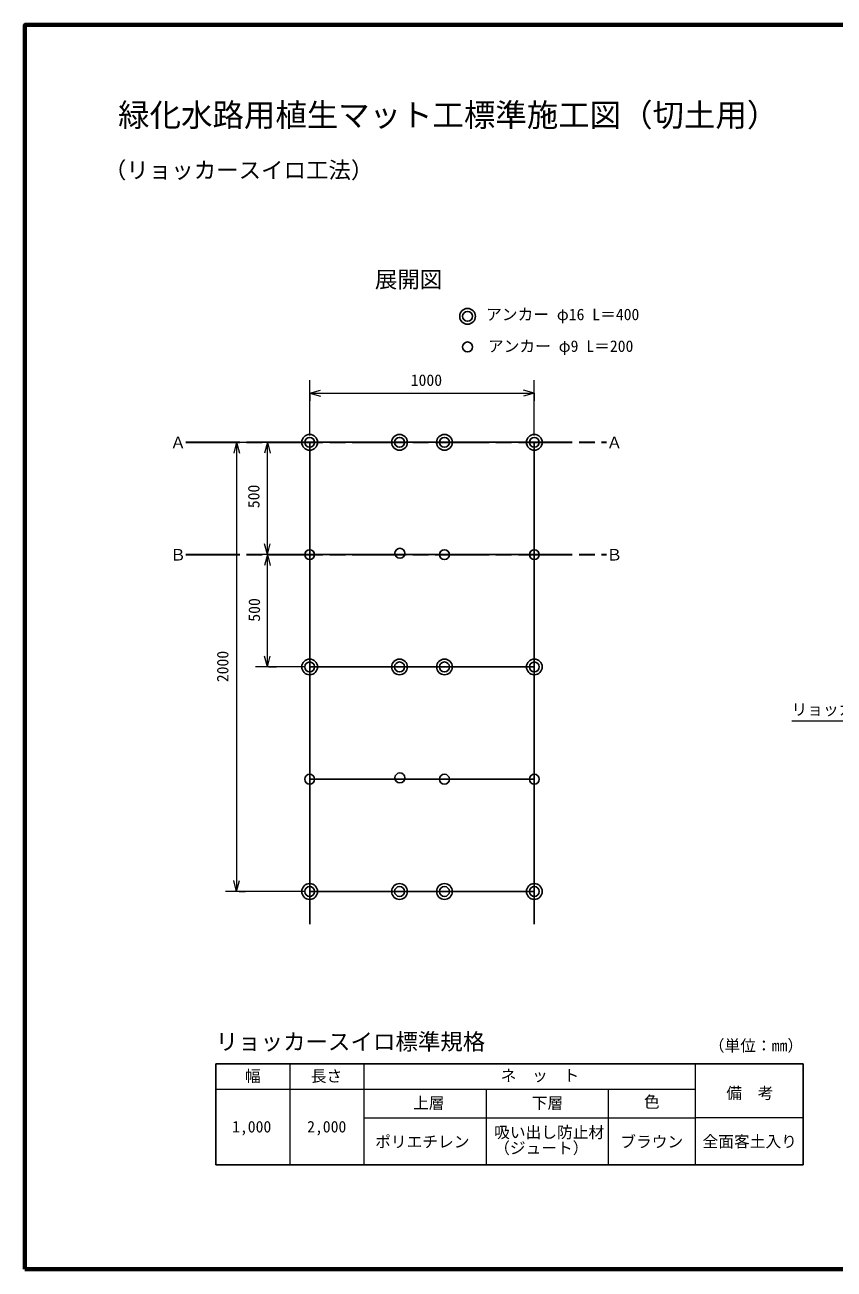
# Model space of a CAD drawing. Units: millimetres, scale not verified. Extents: x 200 to 8201, y 200 to 5823.
# Drawn here: x 200 to 3803, y 200 to 5740 of the extents above; entities that cross this region are included whole.
import ezdxf
from ezdxf.enums import TextEntityAlignment as Align

# ---------------------------------------------------------------- set-up
doc = ezdxf.new("R2010")
doc.units = ezdxf.units.MM
doc.header["$LTSCALE"] = 20
doc.linetypes.add('CHAIN', pattern=[18.5, 12, -1.5, 3.5, -1.5])
for name, color, linetype, lineweight in [('C-BMK', 3, 'CHAIN', 35), ('C-MTR-FRAM', 5, 'Continuous', 25), ('C-MTR-LINE', 5, 'Continuous', 13), ('C-STR', 7, 'Continuous', 25), ('C-STR-DIM', 1, 'Continuous', 13), ('C-STR-HTXT', 1, 'Continuous', 13), ('C-STR-TXT', 7, 'Continuous', 25), ('C-TTL', 7, 'Continuous', 25)]:
    doc.layers.add(name, color=color, linetype=linetype, lineweight=lineweight)
for name, color, linetype in [('C-BMK-TXT', 3, 'Continuous'), ('C-MTR', 5, 'Continuous'), ('C-MTR-TXT', 5, 'Continuous'), ('C-TTL-TXT', 7, 'Continuous')]:
    doc.layers.add(name, color=color, linetype=linetype)
doc.styles.add('ＭＳ ゴシック', font='')
doc.styles.get('ＭＳ ゴシック').set_extended_font_data('MS Gothic')

msp = doc.modelspace()

# ---------------------------------------------------------------- linework, layer by layer
at = {"layer": 'C-BMK'}
for p, q in [((916.96, 3881.35), (2789.57, 3881.35)), ((916.96, 3381.35), (2789.57, 3381.35))]:
    msp.add_line(p, q, dxfattribs=at)
at = {"layer": 'C-MTR-FRAM'}
for p, q in [((1049.38, 1114.1), (1049.38, 664.1)), ((1049.38, 1114.1), (3664.88, 1114.1)), ((3664.88, 1114.1), (3664.88, 664.1)), ((1049.38, 664.1), (3664.88, 664.1))]:
    msp.add_line(p, q, dxfattribs=at)
at = {"layer": 'C-MTR-LINE'}
for p, q in [((1379.38, 1114.1), (1379.38, 664.1)), ((1709.38, 1114.1), (1709.38, 664.1)), ((3183.32, 1114.1), (3183.32, 664.1)), ((1049.38, 1000.79), (3183.32, 1000.79)), ((2253.3, 1000.79), (2253.3, 664.1)), ((2797.22, 1000.79), (2797.22, 664.1)), ((1709.38, 874.07), (3183.32, 874.07)), ((3183.32, 875.07), (3664.88, 875.07))]:
    msp.add_line(p, q, dxfattribs=at)
at = {"layer": 'C-STR'}
for p, q in [((1467.94, 3881.35), (2467.94, 3881.35)), ((1467.94, 1735.99), (1467.94, 3881.35)), ((2467.94, 1735.99), (2467.94, 3881.35)), ((1467.94, 3381.35), (2467.94, 3381.35)), ((1467.94, 2881.35), (2467.94, 2881.35)), ((1467.94, 2381.35), (2467.94, 2381.35)), ((1467.94, 1881.35), (2467.94, 1881.35))]:
    msp.add_line(p, q, dxfattribs=at)
for centre, radius in [((1467.94, 3881.35), 35), ((1467.94, 3881.35), 22), ((1867.94, 3881.35), 35), ((1867.94, 3881.35), 22), ((2067.94, 3881.35), 35), ((2067.94, 3881.35), 22), ((2467.94, 3881.35), 35), ((2467.94, 3881.35), 22), ((1467.94, 3381.35), 22), ((1869.29, 3387.32), 22), ((2067.94, 3381.35), 22), ((2467.94, 3381.35), 22), ((1467.94, 2881.35), 35), ((1467.94, 2881.35), 22), ((1867.94, 2881.35), 35), ((1867.94, 2881.35), 22), ((2067.94, 2881.35), 35), ((2067.94, 2881.35), 22), ((2467.94, 2881.35), 35), ((2467.94, 2881.35), 22), ((1467.94, 2381.35), 22), ((1869.29, 2387.32), 22), ((2067.94, 2381.35), 22), ((2467.94, 2381.35), 22), ((1467.94, 1881.35), 35), ((1467.94, 1881.35), 22), ((1867.94, 1881.35), 35), ((1867.94, 1881.35), 22), ((2067.94, 1881.35), 35), ((2067.94, 1881.35), 22), ((2467.94, 1881.35), 35), ((2467.94, 1881.35), 22)]:
    msp.add_circle(centre, radius, dxfattribs=at)
at = {"layer": 'C-STR-DIM'}
for p, q in [((1467.94, 3911.35), (1467.94, 4158.06)), ((2467.94, 3911.35), (2467.94, 4158.06)), ((1467.94, 4100.35), (1516.24, 4113.29)), ((1467.94, 4100.35), (1467.94, 4066.06)), ((1467.94, 4100.35), (1516.24, 4087.41)), ((1467.94, 4100.35), (2467.94, 4100.35)), ((2467.94, 4100.35), (2419.64, 4113.29)), ((2467.94, 4100.35), (2419.64, 4087.41)), ((2467.94, 4100.35), (2467.94, 4066.06)), ((1093.05, 3881.35), (1319.47, 3881.35)), ((1142.68, 3881.35), (1129.73, 3833.05)), ((1142.68, 3881.35), (1155.62, 3833.05)), ((1142.68, 3881.35), (1142.68, 1881.35)), ((1446.08, 3881.35), (1226.08, 3881.35)), ((1279.47, 3881.35), (1266.52, 3833.05)), ((1279.47, 3481.35), (1279.47, 3881.35)), ((1279.47, 3881.35), (1292.41, 3833.05)), ((1286.08, 3881.35), (1319.47, 3881.35)), ((1279.47, 2881.35), (1279.47, 3481.35)), ((1446.08, 3381.35), (1226.08, 3381.35)), ((1279.47, 3381.35), (1266.52, 3429.64)), ((1279.47, 3381.35), (1266.52, 3333.05)), ((1279.47, 3381.35), (1292.41, 3429.64)), ((1279.47, 3381.35), (1292.41, 3333.05)), ((1286.08, 3381.35), (1319.47, 3381.35)), ((1446.08, 2881.35), (1226.08, 2881.35)), ((1279.47, 2881.35), (1266.52, 2929.64)), ((1279.47, 2881.35), (1292.41, 2929.64)), ((1286.08, 2881.35), (1319.47, 2881.35)), ((1142.68, 1881.35), (1129.73, 1929.64)), ((1142.68, 1881.35), (1155.62, 1929.64)), ((1319.47, 1881.35), (1093.05, 1881.35)), ((1153.52, 1881.35), (1182.68, 1881.35)), ((1446.08, 1881.35), (1226.08, 1881.35))]:
    msp.add_line(p, q, dxfattribs=at)
at = {"layer": 'C-STR-HTXT'}
msp.add_line((3614.75, 2641.2), (4174.75, 2641.2), dxfattribs=at)
at = {"layer": 'C-STR-TXT'}
for centre, radius in [((2170.71, 4442.31), 35), ((2170.71, 4442.31), 22), ((2170.71, 4306.08), 22)]:
    msp.add_circle(centre, radius, dxfattribs=at)
at = {"layer": 'C-TTL', "color": 2, "lineweight": 70}
msp.add_lwpolyline([(200, 200), (8200, 200), (8200, 5740), (200, 5740)], close=True, dxfattribs=at)

# ---------------------------------------------------------------- texts
at = {"layer": 'C-BMK-TXT', "style": 'ＭＳ ゴシック'}
for s, p in [('Ａ', (846.96, 3880.61)), ('Ａ', (2789.57, 3880.61)), ('Ｂ', (846.96, 3380.61)), ('Ｂ', (2789.57, 3380.61))]:
    msp.add_text(s, height=51.32, dxfattribs=at).set_placement(p, align=Align.MIDDLE_LEFT)
at = {"layer": 'C-MTR', "style": 'ＭＳ ゴシック'}
msp.add_text('リョッカースイロ標準規格', height=73.31, dxfattribs=at).set_placement((1049.38, 1154.1), align=Align.BOTTOM_LEFT)
at = {"layer": 'C-MTR-TXT', "style": 'ＭＳ ゴシック'}
for s, p in [('（単位：mm）', (3244.88, 1154.1)), ('幅', (1180.11, 1018.39)), ('長さ', (1472.84, 1018.39)), ('ネ\u3000ッ\u3000ト', (2317.84, 1021.35)), ('備\u3000考', (3322.67, 942.59)), ('1,000', (1122.4, 793.01)), ('2,000', (1456.49, 793.01))]:
    msp.add_text(s, height=51.32, dxfattribs=at).set_placement(p, align=Align.BOTTOM_LEFT)
for s, p in [('上層', (1998.02, 898.59)), ('下層', (2526.6, 898.59)), ('色', (2990.62, 903.55))]:
    msp.add_text(s, height=51.32, dxfattribs=at).set_placement(p, align=Align.BOTTOM_CENTER)
for s, p in [('吸い出し防止材', (2289, 834.89)), ('（ジュート）', (2289, 764.89))]:
    msp.add_text(s, height=51.32, dxfattribs=at).set_placement(p, align=Align.TOP_LEFT)
for s, p in [('ポリエチレン', (1969.41, 767.18)), ('ブラウン', (2990.62, 767.18)), ('全面客土入り', (3426.82, 768.18))]:
    msp.add_text(s, height=51.32, dxfattribs=at).set_placement(p, align=Align.MIDDLE_CENTER)
at = {"layer": 'C-STR-DIM', "color": 7, "style": 'ＭＳ ゴシック'}
msp.add_text('1000', height=51.32, dxfattribs=at).set_placement((1917.72, 4117.17), align=Align.BOTTOM_LEFT)
for s, p in [('500', (1259.73, 3588.04)), ('500', (1262.18, 3082.7)), ('2000', (1121.37, 2813.23))]:
    msp.add_text(s, height=51.32, rotation=90, dxfattribs=at).set_placement(p, align=Align.BOTTOM_LEFT)
at = {"layer": 'C-STR-HTXT', "color": 7, "style": 'ＭＳ ゴシック'}
msp.add_text('リョッカースイロ', height=51.32, dxfattribs=at).set_placement((3613.11, 2651.06), align=Align.BOTTOM_LEFT)
at = {"layer": 'C-STR-TXT', "style": 'ＭＳ ゴシック'}
for s, p in [('アンカー φ16 L＝400', (2253.23, 4409.75)), ('アンカー φ9 L＝200', (2261.54, 4268.52))]:
    msp.add_text(s, height=51.32, dxfattribs=at).set_placement(p, align=Align.BOTTOM_LEFT)
at = {"layer": 'C-TTL-TXT', "color": 3, "style": 'ＭＳ ゴシック'}
for s, height, p in [('緑化水路用植生マット工標準施工図（切土用）', 102.6, (615.27, 5256.74)), ('（リョッカースイロ工法）', 73.31, (551.57, 5034.74))]:
    msp.add_text(s, height=height, dxfattribs=at).set_placement(p, align=Align.BOTTOM_LEFT)
at = {"layer": 'C-TTL-TXT', "style": 'ＭＳ ゴシック'}
msp.add_text('展開図', height=73.31, dxfattribs=at).set_placement((1758.02, 4606.38), align=Align.MIDDLE_LEFT)

doc.saveas('drawing.dxf')
